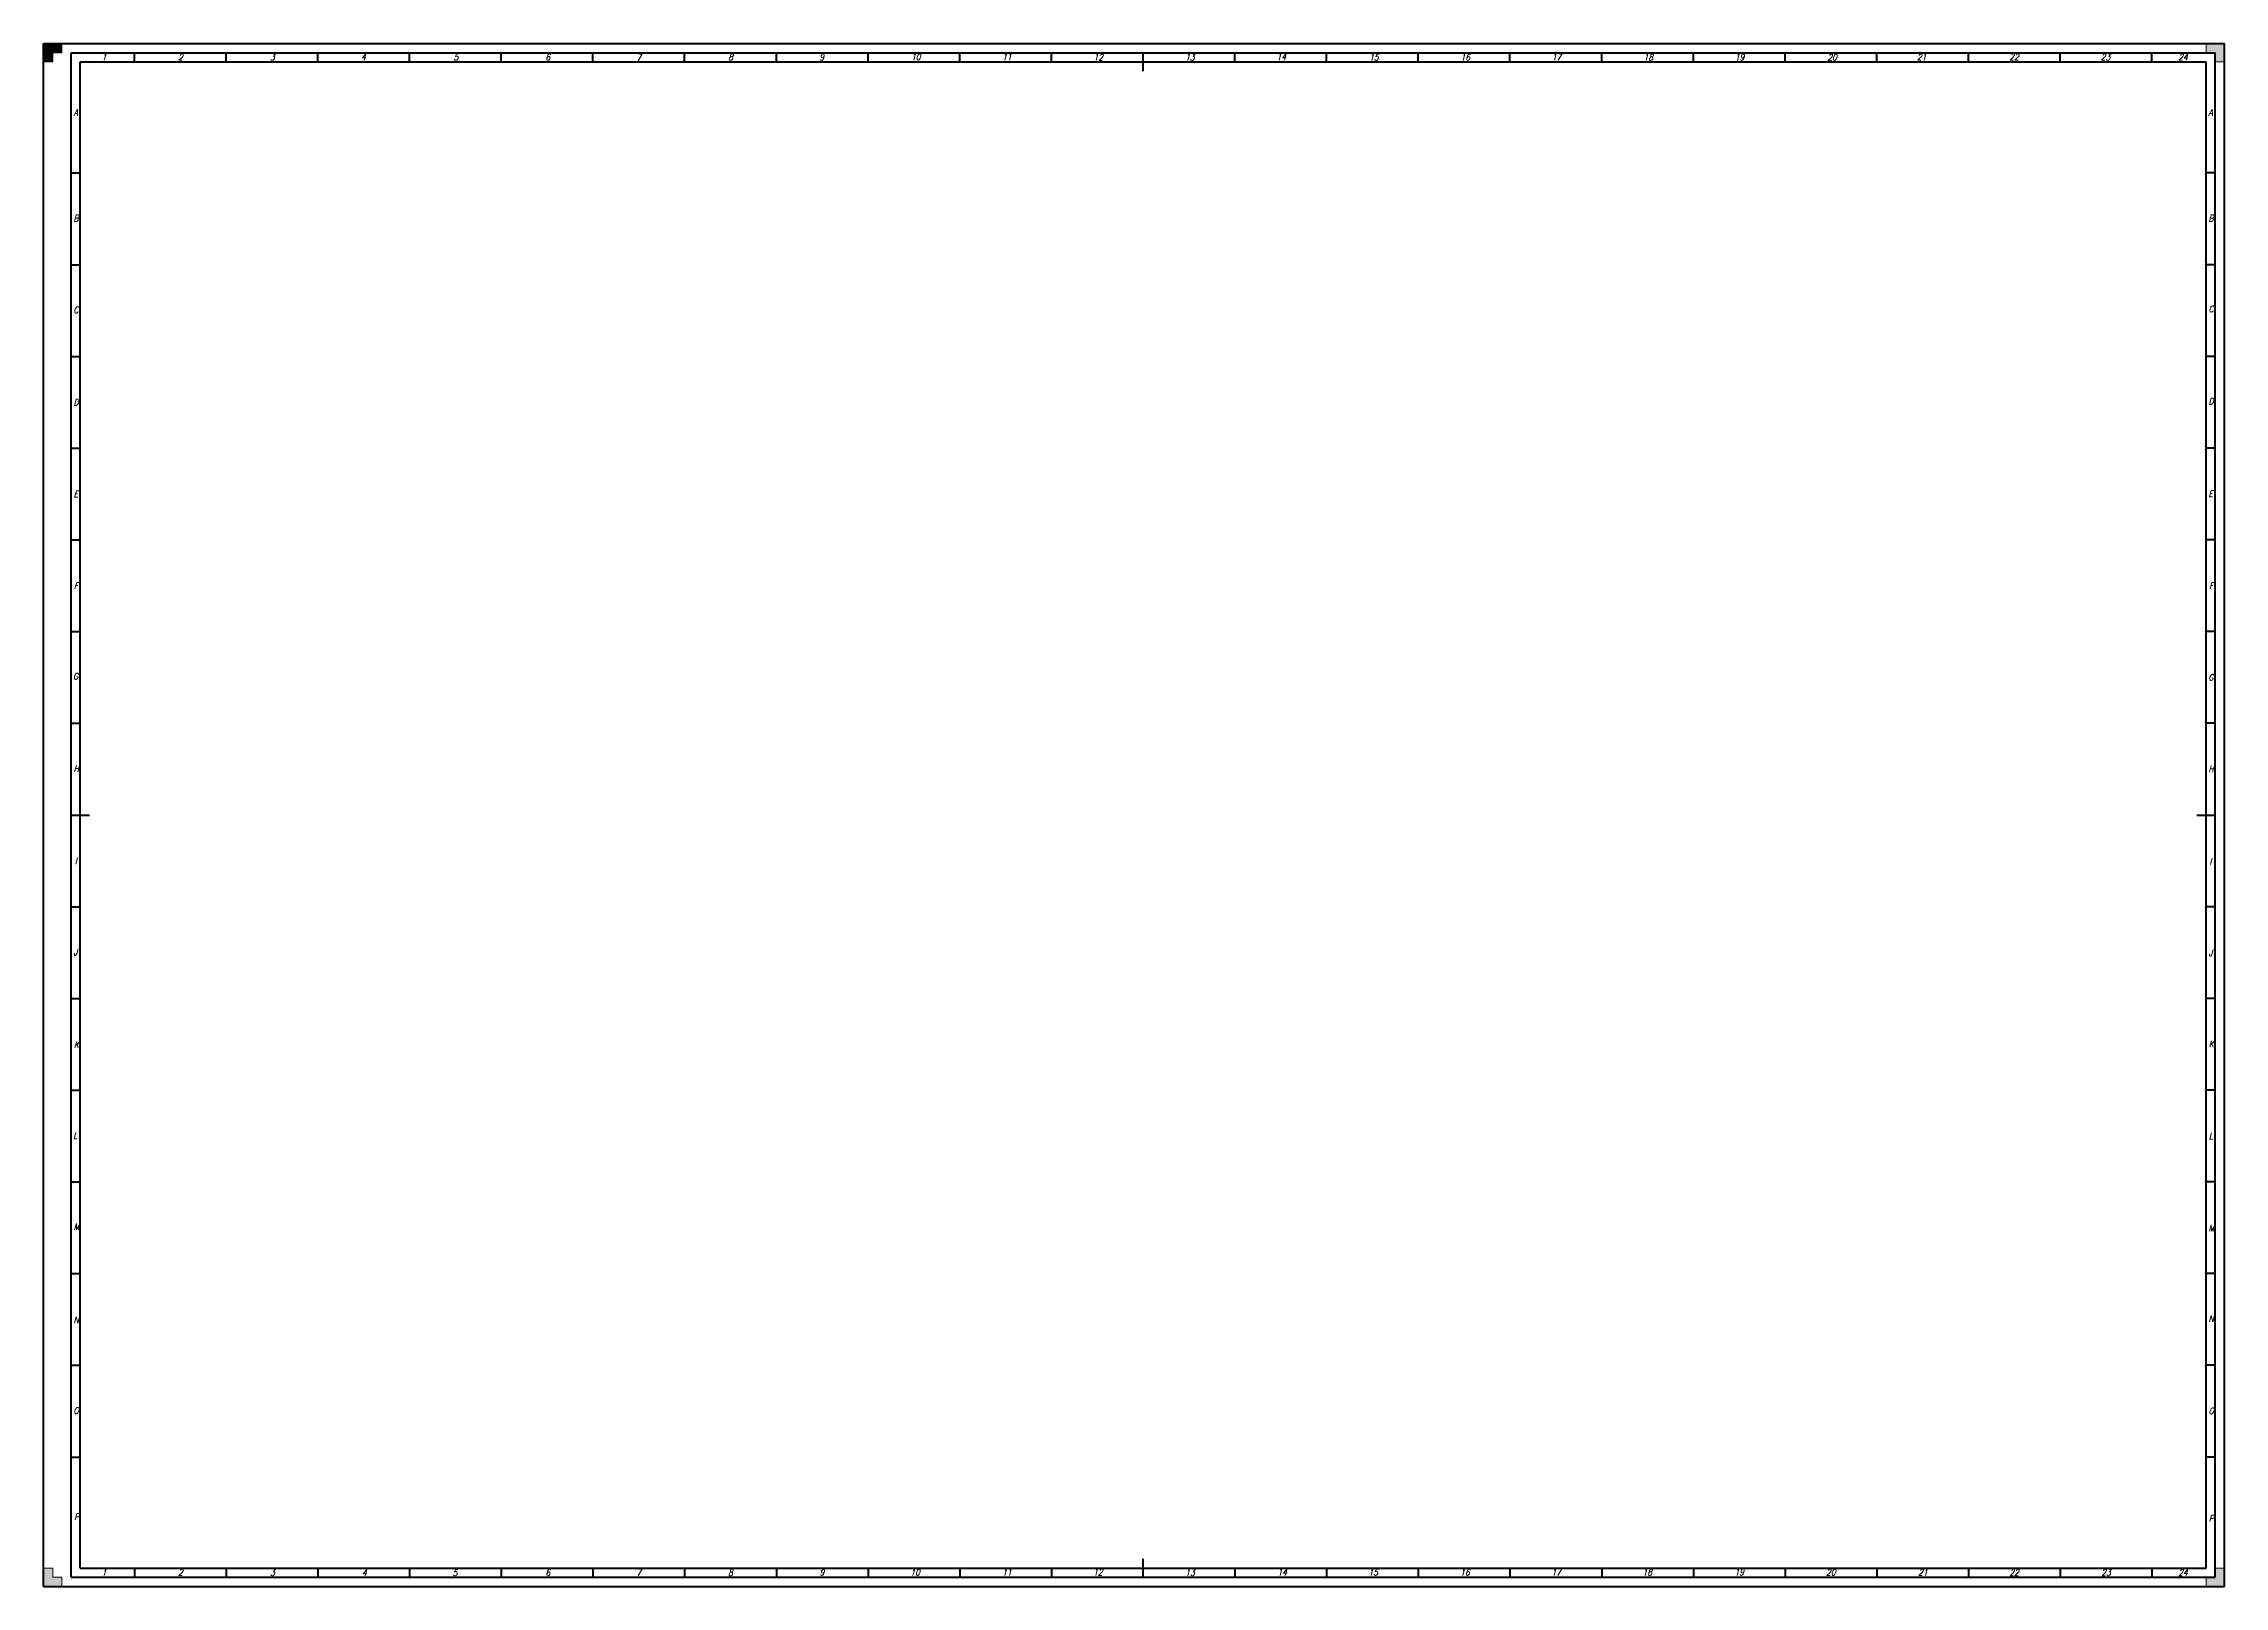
# Model space of a CAD drawing. Header units: millimetres. Extents: x 0 to 1189, y 0 to 841.
import ezdxf

# ---------------------------------------------------------------- set-up
doc = ezdxf.new("R2010")
doc.units = ezdxf.units.MM
doc.header["$LTSCALE"] = 0.5
for name, color, linetype, lineweight in [('111-NAPISY', 111, 'Continuous', 18), ('140-KRESKOWANIE', 140, 'Continuous', 15), ('41-GRUBA CIĄGŁA', 41, 'Continuous', 50)]:
    doc.layers.add(name, color=color, linetype=linetype, lineweight=lineweight)
doc.styles.get("Standard").update_dxf_attribs({"font": 'simplex.shx', "width": 0.85, "oblique": 15})

msp = doc.modelspace()

# ---------------------------------------------------------------- hatches: boundary and pattern name
at = {"layer": '140-KRESKOWANIE'}
h = msp.add_hatch(color=256, dxfattribs=at)
h.dxf.hatch_style = 1
h.paths.add_polyline_path([(10, 5), (5, 5), (5, 10), (0, 10), (0, 0), (10, 0)])
h.paths.add_polyline_path([(1189, 10), (1184, 10), (1184, 5), (1179, 5), (1179, 0), (1189, 0)])
h.paths.add_polyline_path([(1189, 841), (1179, 841), (1179, 836), (1184, 836), (1184, 831), (1189, 831)])
h = msp.add_hatch(color=256, dxfattribs=at)
h.dxf.hatch_style = 1
h.paths.add_polyline_path([(10, 841), (0, 841), (0, 831), (5, 831), (5, 836), (10, 836)])

# ---------------------------------------------------------------- linework, layer by layer
for p, q in [((0, 841), (0, 831)), ((10, 841), (0, 841)), ((5, 831), (5, 836)), ((5, 836), (10, 836)), ((10, 836), (10, 841)), ((1179, 836), (1179, 841)), ((0, 831), (5, 831)), ((1184, 831), (1189, 831)), ((0, 0), (0, 10)), ((0, 10), (5, 10)), ((10, 0), (0, 0)), ((5, 10), (5, 5)), ((5, 5), (10, 5)), ((10, 5), (10, 0)), ((1179, 5), (1179, 0)), ((1184, 10), (1189, 10))]:
    msp.add_line(p, q, dxfattribs=at)
at = {"layer": '41-GRUBA CIĄGŁA'}
for p, q in [((0, 841), (1189, 841)), ((0, 0), (0, 841)), ((15, 836), (1184, 836)), ((15, 5), (15, 836)), ((49.5, 831), (49.5, 836)), ((99.5, 831), (99.5, 836)), ((149.5, 831), (149.5, 836)), ((199.5, 831), (199.5, 836)), ((249.5, 831), (249.5, 836)), ((299.5, 831), (299.5, 836)), ((349.5, 831), (349.5, 836)), ((399.5, 831), (399.5, 836)), ((449.5, 831), (449.5, 836)), ((499.5, 831), (499.5, 836)), ((549.5, 831), (549.5, 836)), ((599.5, 826), (599.5, 836)), ((649.5, 831), (649.5, 836)), ((699.5, 831), (699.5, 836)), ((749.5, 831), (749.5, 836)), ((799.5, 831), (799.5, 836)), ((849.5, 831), (849.5, 836)), ((899.5, 831), (899.5, 836)), ((949.5, 831), (949.5, 836)), ((999.5, 831), (999.5, 836)), ((1049.5, 831), (1049.5, 836)), ((1099.5, 831), (1099.5, 836)), ((1149.5, 831), (1149.5, 836)), ((1184, 5), (1184, 836)), ((1189, 0), (1189, 841)), ((20, 831), (1179, 831)), ((20, 10), (20, 831)), ((1179, 10), (1179, 831)), ((15, 770.5), (20, 770.5)), ((1184, 770.5), (1179, 770.5)), ((15, 720.5), (20, 720.5)), ((1184, 720.5), (1179, 720.5)), ((15, 670.5), (20, 670.5)), ((1184, 670.5), (1179, 670.5)), ((15, 620.5), (20, 620.5)), ((1184, 620.5), (1179, 620.5)), ((15, 570.5), (20, 570.5)), ((1184, 570.5), (1179, 570.5)), ((15, 520.5), (20, 520.5)), ((1184, 520.5), (1179, 520.5)), ((15, 470.5), (20, 470.5)), ((1184, 470.5), (1179, 470.5)), ((15, 420.5), (25, 420.5)), ((1174, 420.5), (1184, 420.5)), ((15, 370.5), (20, 370.5)), ((1184, 370.5), (1179, 370.5)), ((15, 320.5), (20, 320.5)), ((1184, 320.5), (1179, 320.5)), ((15, 270.5), (20, 270.5)), ((1184, 270.5), (1179, 270.5)), ((15, 220.5), (20, 220.5)), ((1184, 220.5), (1179, 220.5)), ((15, 170.5), (20, 170.5)), ((1184, 170.5), (1179, 170.5)), ((15, 120.5), (20, 120.5)), ((1184, 120.5), (1179, 120.5)), ((15, 70.5), (20, 70.5)), ((1184, 70.5), (1179, 70.5)), ((599.5, 5), (599.5, 15)), ((0, 0), (1189, 0)), ((15, 5), (1184, 5)), ((20, 10), (1179, 10)), ((49.5, 10), (49.5, 5)), ((99.5, 10), (99.5, 5)), ((149.5, 10), (149.5, 5)), ((199.5, 10), (199.5, 5)), ((249.5, 10), (249.5, 5)), ((299.5, 10), (299.5, 5)), ((349.5, 10), (349.5, 5)), ((399.5, 10), (399.5, 5)), ((449.5, 10), (449.5, 5)), ((499.5, 10), (499.5, 5)), ((549.5, 10), (549.5, 5)), ((649.5, 10), (649.5, 5)), ((699.5, 10), (699.5, 5)), ((749.5, 10), (749.5, 5)), ((799.5, 10), (799.5, 5)), ((849.5, 10), (849.5, 5)), ((899.5, 10), (899.5, 5)), ((949.5, 10), (949.5, 5)), ((999.5, 10), (999.5, 5)), ((1049.5, 10), (1049.5, 5)), ((1099.5, 10), (1099.5, 5)), ((1149.5, 10), (1149.5, 5))]:
    msp.add_line(p, q, dxfattribs=at)

# ---------------------------------------------------------------- texts
at = {"layer": '111-NAPISY', "char_height": 3.5, "attachment_point": 1}
for s, insert in [('1', (31.7, 835.4)), ('2', (73.4, 835.4)), ('3', (123.4, 835.4)), ('4', (173.1, 835.5)), ('5', (223.5, 835.4)), ('6', (273.6, 835.4)), ('7', (323.3, 835.2)), ('8', (373.3, 835.4)), ('9', (422.9, 835.4)), ('10', (473, 835.5)), ('11', (522.6, 835.4)), ('12', (572.5, 835.3)), ('13', (622.4, 835.3)), ('14', (672.3, 835.5)), ('15', (722.7, 835.3)), ('16', (772.6, 835.3)), ('17', (822.3, 835.4)), ('18', (872.4, 835.3)), ('19', (922.1, 835.3)), ('20', (972.6, 835.3)), ('21', (1021.4, 835.4)), ('22', (1071.8, 835.5)), ('23', (1121.6, 835.4)), ('24', (1163.9, 835.4)), ('A', (16.3, 805.2)), ('A', (1180.3, 805.2)), ('B', (16.3, 747.6)), ('B', (1180.4, 747.6)), ('C', (16.3, 697.6)), ('C', (1180.4, 698.1)), ('D', (16.3, 647.2)), ('D', (1180.4, 647.8)), ('E', (16.4, 597.3)), ('E', (1180.4, 597.4)), ('F', (16.6, 547.3)), ('F', (1180.7, 547.3)), ('G', (16.1, 497.9)), ('G', (1180.3, 497.3)), ('H', (16.4, 447.5)), ('H', (1180.3, 447.4)), ('I', (17, 397.2)), ('I', (1180.9, 397)), ('J', (16.3, 347.5)), ('J', (1180.4, 347.1)), ('K', (1180.5, 297.4)), ('K', (16.6, 297)), ('L', (16.2, 247.5)), ('L', (1180.6, 247.3)), ('M', (16.4, 197.8)), ('M', (1180.4, 197.1)), ('N', (16.3, 147)), ('N', (1180.4, 147.7)), ('O', (16.3, 97.6)), ('O', (1180.4, 97.4)), ('P', (16.7, 39.8)), ('P', (1180.6, 38.8)), ('1', (31.7, 9.4)), ('2', (73.4, 9.4)), ('3', (123.5, 9.3)), ('4', (173.6, 9.2)), ('5', (223, 9.2)), ('6', (273.6, 9.3)), ('7', (323.2, 9.4)), ('8', (373.2, 9.3)), ('9', (423.1, 9.4)), ('10', (472.6, 9.4)), ('11', (522.7, 9.4)), ('12', (572.3, 9.5)), ('13', (622.5, 9.3)), ('14', (672.8, 9.5)), ('15', (722.4, 9.4)), ('16', (772.4, 9.4)), ('17', (822.1, 9.5)), ('18', (871.8, 9.4)), ('19', (921.9, 9.5)), ('20', (971.9, 9.4)), ('21', (1022.1, 9.4)), ('22', (1071.8, 9.3)), ('23', (1121.9, 9.3)), ('24', (1163.9, 9.3))]:
    msp.add_mtext_dynamic_manual_height_columns(s, width=3.5, gutter_width=12.5, heights=[3.98], dxfattribs=dict(at, insert=insert))

doc.saveas('drawing.dxf')
